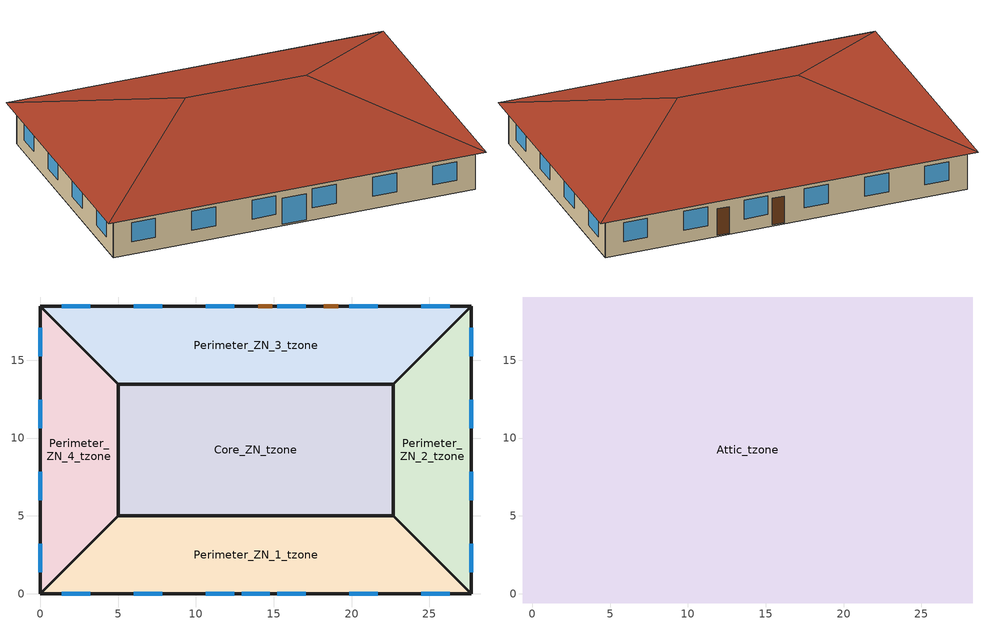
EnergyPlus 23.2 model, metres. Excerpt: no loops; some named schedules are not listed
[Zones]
Core_ZN_tzone
 floor ground (res_ext_wall_grd): 5,5 5,13.46 22.69,13.46 22.69,5 z-0.1
 wall outside (int_wall): 5,13.46 5,5 22.69,5 22.69,13.46 5,13.46 z-0.1:3.06
 roof outside (Radiant Exterior Ceiling Slab Construction): 22.69,13.46 5,13.46 5,5 22.69,5 z3.06
Perimeter_ZN_1_tzone
 floor ground (res_ext_wall_grd): 5,5 22.69,5 27.69,0 0,0 z-0.1
 wall outside (int_wall): 27.69,0 22.69,5 5,5 0,0 z-0.1:3.06
 wall outside (res_ext_wall_grd): 0,0 27.69,0 z-0.1:3.06
 window (Window_U_0.504_SHGC_North_0.229): 12.93,0 14.76,0 z0:2.13; 1.39,0 3.22,0 / 6.01,0 7.84,0 / 10.62,0 12.45,0 / 15.24,0 17.07,0 / 19.85,0 21.68,0 / 24.47,0 26.3,0 z0.9:2.42
 roof outside (Radiant Exterior Ceiling Slab Construction): 22.69,5 5,5 0,0 27.69,0 z3.06
Perimeter_ZN_2_tzone
 floor ground (res_ext_wall_grd): 27.69,18.46 27.69,0 22.69,5 22.69,13.46 z-0.1
 wall outside (int_wall): 27.69,18.46 22.69,13.46 22.69,5 27.69,0 z-0.1:3.06
 wall outside (res_ext_wall_grd): 27.69,0 27.69,18.46 z-0.1:3.06
 window (Window_U_0.504_SHGC_North_0.229): 27.69,1.39 27.69,3.22 / 27.69,6.01 27.69,7.84 / 27.69,10.62 27.69,12.45 / 27.69,15.24 27.69,17.07 z0.9:2.42
 roof outside (Radiant Exterior Ceiling Slab Construction): 22.69,13.46 22.69,5 27.69,0 27.69,18.46 z3.06
Perimeter_ZN_3_tzone
 floor ground (res_ext_wall_grd): 22.69,13.46 5,13.46 0,18.46 27.69,18.46 z-0.1
 wall outside (int_wall): 0,18.46 5,13.46 22.69,13.46 27.69,18.46 z-0.1:3.06
 wall outside (res_ext_wall_grd): 27.69,18.46 0,18.46 z-0.1:3.06
 window (Window_U_0.504_SHGC_North_0.229): 26.3,18.46 24.47,18.46 / 21.68,18.46 19.85,18.46 / 17.07,18.46 15.24,18.46 / 12.45,18.46 10.62,18.46 / 7.84,18.46 6.01,18.46 / 3.22,18.46 1.39,18.46 z0.9:2.42
 door (Swinging Door_con): 14.91,18.46 14,18.46 / 19.13,18.46 18.22,18.46 z0:2.13
 roof outside (Radiant Exterior Ceiling Slab Construction): 5,13.46 22.69,13.46 27.69,18.46 0,18.46 z3.06
Perimeter_ZN_4_tzone
 floor ground (res_ext_wall_grd): 0,18.46 5,13.46 5,5 0,0 z-0.1
 wall outside (res_ext_wall_grd): 0,18.46 0,0 z-0.1:3.06
 wall outside (int_wall): 0,0 5,5 5,13.46 0,18.46 z-0.1:3.06
 window (Window_U_0.504_SHGC_North_0.229): 0,17.07 0,15.24 / 0,12.45 0,10.62 / 0,7.84 0,6.01 / 0,3.22 0,1.39 z0.9:2.42
 roof outside (Radiant Exterior Ceiling Slab Construction): 5,13.46 0,18.46 0,0 5,5 z3.06
Attic_tzone
 floor ground (res_roof_floor): 28.29,-0.6 -0.6,-0.6 -0.6,19.06 28.29,19.06 z3.06
 roof outside (res_roof_floor): 9.23,9.23,6.36 -0.6,19.06,3.06 -0.6,-0.6,3.06; 28.29,19.06,3.06 18.46,9.23,6.36 28.29,-0.6,3.06; 9.23,9.23,6.36 -0.6,-0.6,3.06 28.29,-0.6,3.06 18.46,9.23,6.36; -0.6,19.06,3.06 9.23,9.23,6.36 18.46,9.23,6.36 28.29,19.06,3.06
[Building]
Building 1
[Site:Location]
SINGAPORE_-_SGP: Latitude {deg}=1.37; Longitude {deg}=103.98; Time Zone {hr}=8; Elevation {m}=16
[Site:GroundTemperature:BuildingSurface]
27.55, 28.03, 28.32, 28.42, 28.26, 27.88, 27.4, 26.92, 26.59, 26.51, 26.68, 27.05
[Site:WaterMainsTemperature]
Calculation Method=Correlation; Annual Average Outdoor Air Temperature {C}=27.4639; Maximum Difference In Monthly Average Outdoor Air Temperatures {deltaC}=2.12051
[SizingPeriod:DesignDay] Day of Month=21; Dry-Bulb Temperature Range Modifier Type=DefaultMultipliers; Humidity Condition Type=Wetbulb; Barometric Pressure {Pa}=101133; Rain Indicator=No; Snow Indicator=No; Daylight Saving Time Indicator=No; Begin Environment Reset Mode=FullResetAtBeginEnvironment
Name | Month | Day Type | Maximum Dry-Bulb Temperature {C} | Daily Dry-Bulb Temperature Range {deltaC} | Wetbulb or DewPoint at Maximum Dry-Bulb {C} | Wind Speed {m/s} | Wind Direction {deg} | Solar Model Indicator | ASHRAE Clear Sky Optical Depth for Beam Irradiance (taub) | ASHRAE Clear Sky Optical Depth for Diffuse Irradiance (taud) | Sky Clearness
SINGAPORE Ann Clg .4% Condns DB=>MWB | 6 | SummerDesignDay | 33.2 | 5.5 | 26.4 | 4.1 | 30 | ASHRAETau | 0.494 | 2.03
SINGAPORE Ann Htg 99.6% Condns DB | 12 | WinterDesignDay | 23 | 0 | 23 | 2 | 320 | ASHRAEClearSky |  |  | 0
[Material] Visible Absorptance=0.7
Name | Roughness | Thickness {m} | Conductivity {W/m-K} | Density {kg/m3} | Specific Heat {J/kg-K} | Thermal Absorptance | Solar Absorptance
Material 1 | Smooth | 0.0254 | 0.72 | 1856 | 840 | 0.9 | 0.7
Material 2; Material 3; Material 4 | MediumSmooth | 0.0159 | 0.16 | 800 | 1090 | 0.9 | 0.7
Material 5; Material 6 | Smooth | 0.0127 | 0.16 | 800 | 1090 | 0.9 | 0.7
Radiant Exterior Ceiling Insulation - 10 in. | Rough | 0.254 | 0.02 | 56.06 | 1210 | 0.9 | 0.7
Radiant Slab Concrete - 1.5 in | MediumRough | 0.0381 | 2.31 | 2322 | 832 | 0.9 | 0.7
Radiant Slab Concrete - 3.5 in. | MediumRough | 0.0889 | 2.31 | 2322 | 832 | 0.9 | 0.7
Roof Membrane - Highly Reflective | VeryRough | 0.0095 | 0.16 | 1121.29 | 1460 | 0.75 | 0.45
[Material:NoMass] Thermal Absorptance=0.9; Solar Absorptance=0.7; Visible Absorptance=0.7
Name | Roughness | Thermal Resistance {m2-K/W}
Material No Mass 1 | MediumSmooth | 1.06783
Material No Mass 2 | MediumSmooth | 6.23479
Material No Mass 3 | MediumRough | 0.475973
[WindowMaterial:SimpleGlazingSystem]
Window Material Simple Glazing System 1: U-Factor {W/m2-K}=2.86184; Solar Heat Gain Coefficient=0.229; Visible Transmittance=0.2519
[Construction]
int_wall: Material 5, Material 6
res_ext_wall_grd: Material 1, Material 2, Material No Mass 1, Material 3
res_roof_floor: Material 4, Material No Mass 2
Swinging Door_con: Material No Mass 3
Window_U_0.504_SHGC_North_0.229: Window Material Simple Glazing System 1
Radiant Exterior Ceiling Slab Construction: Roof Membrane - Highly Reflective, Radiant Exterior Ceiling Insulation - 10 in., Radiant Slab Concrete - 3.5 in., Radiant Slab Concrete - 1.5 in
[Zone] Multiplier=1
Name | Part of Total Floor Area
Attic_tzone | No
Core_ZN_tzone; Perimeter_ZN_1_tzone; Perimeter_ZN_2_tzone; Perimeter_ZN_3_tzone; Perimeter_ZN_4_tzone | Yes
[Space]
Name | Zone | Floor Area {m2}
Attic | Attic_tzone | 567.9774
Core_ZN | Core_ZN_tzone | 149.6574
Perimeter_ZN_1 | Perimeter_ZN_1_tzone | 113.45
Perimeter_ZN_2 | Perimeter_ZN_2_tzone | 67.3
Perimeter_ZN_3 | Perimeter_ZN_3_tzone | 113.45
Perimeter_ZN_4 | Perimeter_ZN_4_tzone | 67.3
[ZoneInfiltration:DesignFlowRate]
Space Infiltration Design Flow Rate 1: Zone or ZoneList or Space or SpaceList=Attic; Schedule=ruleset_on; Design Flow Rate Calculation Method=Flow/Zone; Design Flow Rate {m3/s}=0.2
[Lights] Schedule=occupancy schedule; Design Level Calculation Method=Watts/Area; Watts per Zone Floor Area {W/m2}=6.18125; Fraction Replaceable=1
Name | Zone or ZoneList or Space or SpaceList
Core_ZN_lights_1 | Core_ZN
Perimeter_ZN_1_lights_2 | Perimeter_ZN_1
Perimeter_ZN_2_lights_4 | Perimeter_ZN_2
Perimeter_ZN_3_lights_0 | Perimeter_ZN_3
Perimeter_ZN_4_lights_5 | Perimeter_ZN_4
[People] Number of People Schedule=occupancy schedule; Number of People Calculation Method=Area/Person; Floor Area per Person {m2/person}=18.58063; Fraction Radiant=0.3; Activity Level Schedule=activity schedule
Name | Zone or ZoneList or Space or SpaceList
Core_ZN_ppl_1 | Core_ZN
Perimeter_ZN_1_ppl_2 | Perimeter_ZN_1
Perimeter_ZN_2_ppl_4 | Perimeter_ZN_2
Perimeter_ZN_3_ppl_0 | Perimeter_ZN_3
Perimeter_ZN_4_ppl_5 | Perimeter_ZN_4
[ElectricEquipment] Schedule=occupancy schedule; Design Level Calculation Method=Watts/Area; Watts per Zone Floor Area {W/m2}=6.78
Name | Zone or ZoneList or Space or SpaceList
Core_ZN_elec_equip_1 | Core_ZN
Perimeter_ZN_1_elec_equip_2 | Perimeter_ZN_1
Perimeter_ZN_2_elec_equip_4 | Perimeter_ZN_2
Perimeter_ZN_3_elec_equip_0 | Perimeter_ZN_3
Perimeter_ZN_4_elec_equip_5 | Perimeter_ZN_4
[AvailabilityManager:NightCycle]
Availability Manager Night Cycle 1: Applicability Schedule=Always On Discrete; Fan Schedule=5 Zone DOAS Occ Sch; Control Type=CycleOnAny; Thermostat Tolerance {deltaC}=1; Cycling Run Time Control Type=FixedRunTime; Cycling Run Time {s}=3600
[SetpointManager:MixedAir]
5 Zone DOAS Backup Htg Coil Outlet Air Node OS Default SPM: Control Variable=Temperature; Setpoint Node or NodeList=5 Zone DOAS Backup Htg Coil Outlet Air Node
[AvailabilityManager:Scheduled]
5 Zone DOAS OA System Availability Manager: Schedule=Always On Discrete
[SetpointManager:OutdoorAirReset]
5 Zone DOAS SAT Reset: Control Variable=Temperature; Setpoint at Outdoor Low Temperature {C}=21.1111; Outdoor Low Temperature {C}=12.7778; Setpoint at Outdoor High Temperature {C}=15.5556; Outdoor High Temperature {C}=21.1111; Setpoint Node or NodeList=5 Zone DOAS Supply Outlet Node
[EnergyManagementSystem:Actuator] Actuated Component Type=Schedule:Year; Actuated Component Control Type=Schedule Value
Name | Actuated Component Unique
ems_Core_ZN_tzone_cmd_cold_water_ctrl | ems_Core_ZN_tzone_Sch_Radiant_ClgSetP
ems_Core_ZN_tzone_cmd_csp_error | ems_Core_ZN_tzone_Sch_CSP_Error
ems_Core_ZN_tzone_cmd_hot_water_ctrl | ems_Core_ZN_tzone_Sch_Radiant_HtgSetP
ems_Core_ZN_tzone_cmd_hsp_error | ems_Core_ZN_tzone_Sch_HSP_Error
ems_Perimeter_ZN_1_tzone_cmd_cold_water_ctrl | ems_Perimeter_ZN_1_tzone_Sch_Radiant_ClgSetP
ems_Perimeter_ZN_1_tzone_cmd_csp_error | ems_Perimeter_ZN_1_tzone_Sch_CSP_Error
ems_Perimeter_ZN_1_tzone_cmd_hot_water_ctrl | ems_Perimeter_ZN_1_tzone_Sch_Radiant_HtgSetP
ems_Perimeter_ZN_1_tzone_cmd_hsp_error | ems_Perimeter_ZN_1_tzone_Sch_HSP_Error
ems_Perimeter_ZN_2_tzone_cmd_cold_water_ctrl | ems_Perimeter_ZN_2_tzone_Sch_Radiant_ClgSetP
ems_Perimeter_ZN_2_tzone_cmd_csp_error | ems_Perimeter_ZN_2_tzone_Sch_CSP_Error
ems_Perimeter_ZN_2_tzone_cmd_hot_water_ctrl | ems_Perimeter_ZN_2_tzone_Sch_Radiant_HtgSetP
ems_Perimeter_ZN_2_tzone_cmd_hsp_error | ems_Perimeter_ZN_2_tzone_Sch_HSP_Error
ems_Perimeter_ZN_3_tzone_cmd_cold_water_ctrl | ems_Perimeter_ZN_3_tzone_Sch_Radiant_ClgSetP
ems_Perimeter_ZN_3_tzone_cmd_csp_error | ems_Perimeter_ZN_3_tzone_Sch_CSP_Error
ems_Perimeter_ZN_3_tzone_cmd_hot_water_ctrl | ems_Perimeter_ZN_3_tzone_Sch_Radiant_HtgSetP
ems_Perimeter_ZN_3_tzone_cmd_hsp_error | ems_Perimeter_ZN_3_tzone_Sch_HSP_Error
ems_Perimeter_ZN_4_tzone_cmd_cold_water_ctrl | ems_Perimeter_ZN_4_tzone_Sch_Radiant_ClgSetP
ems_Perimeter_ZN_4_tzone_cmd_csp_error | ems_Perimeter_ZN_4_tzone_Sch_CSP_Error
ems_Perimeter_ZN_4_tzone_cmd_hot_water_ctrl | ems_Perimeter_ZN_4_tzone_Sch_Radiant_HtgSetP
ems_Perimeter_ZN_4_tzone_cmd_hsp_error | ems_Perimeter_ZN_4_tzone_Sch_HSP_Error
[EnergyManagementSystem:Program]
ems_Core_ZN_tzone_Calculate_Errors_From_Comfort: IF (CurrentTime == (hour_of_slab_sp_change - ZoneTimeStep)); SET ems_Core_ZN_tzone_cmd_csp_error = (ems_Core_ZN_tzone_upper_comfort_limit - ctrl_temp_offset) - ems_Core_ZN_tzone_max_ctrl_temp; SET ems_Core_ZN_tzone_cmd_hsp_error = (ems_Core_ZN_tzone_lower_comfort_limit + ctrl_temp_offset) - ems_Core_ZN_tzone_min_ctrl_temp; ENDIF
ems_Core_ZN_tzone_Calculate_Extremes_In_Zone: IF (ems_Core_ZN_tzone_occupied_status == 1); IF ems_Core_ZN_tzone_ctrl_temperature > ems_Core_ZN_tzone_max_ctrl_temp; SET ems_Core_ZN_tzone_max_ctrl_temp = ems_Core_ZN_tzone_ctrl_temperature; ENDIF; IF ems_Core_ZN_tzone_ctrl_temperature < ems_Core_ZN_tzone_min_ctrl_temp; SET ems_Core_ZN_tzone_min_ctrl_temp = ems_Core_ZN_tzone_ctrl_temperature; ENDIF; ELSE; SET ems_Core_ZN_tzone_max_ctrl_temp = ems_Core_ZN_tzone_lower_comfort_limit; SET ems_Core_ZN_tzone_min_ctrl_temp = ems_Core_ZN_tzone_upper_comfort_limit; ENDIF
ems_Core_ZN_tzone_Calculate_Slab_Ctrl_Setpoint: SET ems_Core_ZN_tzone_cont_cool_oper = @TrendSum ems_Core_ZN_tzone_rad_cool_operation_trend radiant_switch_over_time/ZoneTimeStep; SET ems_Core_ZN_tzone_cont_heat_oper = @TrendSum ems_Core_ZN_tzone_rad_heat_operation_trend radiant_switch_over_time/ZoneTimeStep; SET ems_Core_ZN_tzone_occupied_hours = @TrendSum ems_Core_ZN_tzone_occupied_status_trend 24/ZoneTimeStep; IF (ems_Core_ZN_tzone_cont_cool_oper > 0) && (ems_Core_ZN_tzone_occupied_hours > 0) && (CurrentTime == hour_of_slab_sp_change); SET ems_Core_ZN_tzone_cmd_hot_water_ctrl = ems_Core_ZN_tzone_cmd_hot_water_ctrl + (ems_Core_ZN_tzone_cmd_csp_error*prp_k); ELSEIF (ems_Core_ZN_tzone_cont_heat_oper > 0) && (ems_Core_ZN_tzone_occupied_hours > 0) && (CurrentTime == hour_of_slab_sp_change); SET ems_Core_ZN_tzone_cmd_hot_water_ctrl = ems_Core_ZN_tzone_cmd_hot_water_ctrl + (ems_Core_ZN_tzone_cmd_hsp_error*prp_k); ELSE; SET ems_Core_ZN_tzone_cmd_hot_water_ctrl = ems_Core_ZN_tzone_cmd_hot_water_ctrl; ENDIF; IF (ems_Core_ZN_tzone_cmd_hot_water_ctrl < lower_slab_sp_lim); SET ems_Core_ZN_tzone_cmd_hot_water_ctrl = lower_slab_sp_lim; ELSEIF (ems_Core_ZN_tzone_cmd_hot_water_ctrl > upper_slab_sp_lim); SET ems_Core_ZN_tzone_cmd_hot_water_ctrl = upper_slab_sp_lim; ENDIF; SET ems_Core_ZN_tzone_cmd_cold_water_ctrl = ems_Core_ZN_tzone_cmd_hot_water_ctrl + 0.01
ems_Core_ZN_tzone_Set_Constant_Values: SET ems_Core_ZN_tzone_max_ctrl_temp      = ems_Core_ZN_tzone_lower_comfort_limit; SET ems_Core_ZN_tzone_min_ctrl_temp      = ems_Core_ZN_tzone_upper_comfort_limit; SET ems_Core_ZN_tzone_cmd_csp_error      = 0; SET ems_Core_ZN_tzone_cmd_hsp_error      = 0; SET ems_Core_ZN_tzone_cmd_cold_water_ctrl = ems_Core_ZN_tzone_upper_comfort_limit; SET ems_Core_ZN_tzone_cmd_hot_water_ctrl  = ems_Core_ZN_tzone_lower_comfort_limit
ems_Perimeter_ZN_1_tzone_Calculate_Errors_From_Comfort: IF (CurrentTime == (hour_of_slab_sp_change - ZoneTimeStep)); SET ems_Perimeter_ZN_1_tzone_cmd_csp_error = (ems_Perimeter_ZN_1_tzone_upper_comfort_limit - ctrl_temp_offset) - ems_Perimeter_ZN_1_tzone_max_ctrl_temp; SET ems_Perimeter_ZN_1_tzone_cmd_hsp_error = (ems_Perimeter_ZN_1_tzone_lower_comfort_limit + ctrl_temp_offset) - ems_Perimeter_ZN_1_tzone_min_ctrl_temp; ENDIF
ems_Perimeter_ZN_1_tzone_Calculate_Extremes_In_Zone: IF (ems_Perimeter_ZN_1_tzone_occupied_status == 1); IF ems_Perimeter_ZN_1_tzone_ctrl_temperature > ems_Perimeter_ZN_1_tzone_max_ctrl_temp; SET ems_Perimeter_ZN_1_tzone_max_ctrl_temp = ems_Perimeter_ZN_1_tzone_ctrl_temperature; ENDIF; IF ems_Perimeter_ZN_1_tzone_ctrl_temperature < ems_Perimeter_ZN_1_tzone_min_ctrl_temp; SET ems_Perimeter_ZN_1_tzone_min_ctrl_temp = ems_Perimeter_ZN_1_tzone_ctrl_temperature; ENDIF; ELSE; SET ems_Perimeter_ZN_1_tzone_max_ctrl_temp = ems_Perimeter_ZN_1_tzone_lower_comfort_limit; SET ems_Perimeter_ZN_1_tzone_min_ctrl_temp = ems_Perimeter_ZN_1_tzone_upper_comfort_limit; ENDIF
ems_Perimeter_ZN_1_tzone_Calculate_Slab_Ctrl_Setpoint: SET ems_Perimeter_ZN_1_tzone_cont_cool_oper = @TrendSum ems_Perimeter_ZN_1_tzone_rad_cool_operation_trend radiant_switch_over_time/ZoneTimeStep; SET ems_Perimeter_ZN_1_tzone_cont_heat_oper = @TrendSum ems_Perimeter_ZN_1_tzone_rad_heat_operation_trend radiant_switch_over_time/ZoneTimeStep; SET ems_Perimeter_ZN_1_tzone_occupied_hours = @TrendSum ems_Perimeter_ZN_1_tzone_occupied_status_trend 24/ZoneTimeStep; IF (ems_Perimeter_ZN_1_tzone_cont_cool_oper > 0) && (ems_Perimeter_ZN_1_tzone_occupied_hours > 0) && (CurrentTime == hour_of_slab_sp_change); SET ems_Perimeter_ZN_1_tzone_cmd_hot_water_ctrl = ems_Perimeter_ZN_1_tzone_cmd_hot_water_ctrl + (ems_Perimeter_ZN_1_tzone_cmd_csp_error*prp_k); ELSEIF (ems_Perimeter_ZN_1_tzone_cont_heat_oper > 0) && (ems_Perimeter_ZN_1_tzone_occupied_hours > 0) && (CurrentTime == hour_of_slab_sp_change); SET ems_Perimeter_ZN_1_tzone_cmd_hot_water_ctrl = ems_Perimeter_ZN_1_tzone_cmd_hot_water_ctrl + (ems_Perimeter_ZN_1_tzone_cmd_hsp_error*prp_k); ELSE; SET ems_Perimeter_ZN_1_tzone_cmd_hot_water_ctrl = ems_Perimeter_ZN_1_tzone_cmd_hot_water_ctrl; ENDIF; IF (ems_Perimeter_ZN_1_tzone_cmd_hot_water_ctrl < lower_slab_sp_lim); SET ems_Perimeter_ZN_1_tzone_cmd_hot_water_ctrl = lower_slab_sp_lim; ELSEIF (ems_Perimeter_ZN_1_tzone_cmd_hot_water_ctrl > upper_slab_sp_lim); SET ems_Perimeter_ZN_1_tzone_cmd_hot_water_ctrl = upper_slab_sp_lim; ENDIF; SET ems_Perimeter_ZN_1_tzone_cmd_cold_water_ctrl = ems_Perimeter_ZN_1_tzone_cmd_hot_water_ctrl + 0.01
ems_Perimeter_ZN_1_tzone_Set_Constant_Values: SET ems_Perimeter_ZN_1_tzone_max_ctrl_temp      = ems_Perimeter_ZN_1_tzone_lower_comfort_limit; SET ems_Perimeter_ZN_1_tzone_min_ctrl_temp      = ems_Perimeter_ZN_1_tzone_upper_comfort_limit; SET ems_Perimeter_ZN_1_tzone_cmd_csp_error      = 0; SET ems_Perimeter_ZN_1_tzone_cmd_hsp_error      = 0; SET ems_Perimeter_ZN_1_tzone_cmd_cold_water_ctrl = ems_Perimeter_ZN_1_tzone_upper_comfort_limit; SET ems_Perimeter_ZN_1_tzone_cmd_hot_water_ctrl  = ems_Perimeter_ZN_1_tzone_lower_comfort_limit
ems_Perimeter_ZN_2_tzone_Calculate_Errors_From_Comfort: IF (CurrentTime == (hour_of_slab_sp_change - ZoneTimeStep)); SET ems_Perimeter_ZN_2_tzone_cmd_csp_error = (ems_Perimeter_ZN_2_tzone_upper_comfort_limit - ctrl_temp_offset) - ems_Perimeter_ZN_2_tzone_max_ctrl_temp; SET ems_Perimeter_ZN_2_tzone_cmd_hsp_error = (ems_Perimeter_ZN_2_tzone_lower_comfort_limit + ctrl_temp_offset) - ems_Perimeter_ZN_2_tzone_min_ctrl_temp; ENDIF
ems_Perimeter_ZN_2_tzone_Calculate_Extremes_In_Zone: IF (ems_Perimeter_ZN_2_tzone_occupied_status == 1); IF ems_Perimeter_ZN_2_tzone_ctrl_temperature > ems_Perimeter_ZN_2_tzone_max_ctrl_temp; SET ems_Perimeter_ZN_2_tzone_max_ctrl_temp = ems_Perimeter_ZN_2_tzone_ctrl_temperature; ENDIF; IF ems_Perimeter_ZN_2_tzone_ctrl_temperature < ems_Perimeter_ZN_2_tzone_min_ctrl_temp; SET ems_Perimeter_ZN_2_tzone_min_ctrl_temp = ems_Perimeter_ZN_2_tzone_ctrl_temperature; ENDIF; ELSE; SET ems_Perimeter_ZN_2_tzone_max_ctrl_temp = ems_Perimeter_ZN_2_tzone_lower_comfort_limit; SET ems_Perimeter_ZN_2_tzone_min_ctrl_temp = ems_Perimeter_ZN_2_tzone_upper_comfort_limit; ENDIF
ems_Perimeter_ZN_2_tzone_Calculate_Slab_Ctrl_Setpoint: SET ems_Perimeter_ZN_2_tzone_cont_cool_oper = @TrendSum ems_Perimeter_ZN_2_tzone_rad_cool_operation_trend radiant_switch_over_time/ZoneTimeStep; SET ems_Perimeter_ZN_2_tzone_cont_heat_oper = @TrendSum ems_Perimeter_ZN_2_tzone_rad_heat_operation_trend radiant_switch_over_time/ZoneTimeStep; SET ems_Perimeter_ZN_2_tzone_occupied_hours = @TrendSum ems_Perimeter_ZN_2_tzone_occupied_status_trend 24/ZoneTimeStep; IF (ems_Perimeter_ZN_2_tzone_cont_cool_oper > 0) && (ems_Perimeter_ZN_2_tzone_occupied_hours > 0) && (CurrentTime == hour_of_slab_sp_change); SET ems_Perimeter_ZN_2_tzone_cmd_hot_water_ctrl = ems_Perimeter_ZN_2_tzone_cmd_hot_water_ctrl + (ems_Perimeter_ZN_2_tzone_cmd_csp_error*prp_k); ELSEIF (ems_Perimeter_ZN_2_tzone_cont_heat_oper > 0) && (ems_Perimeter_ZN_2_tzone_occupied_hours > 0) && (CurrentTime == hour_of_slab_sp_change); SET ems_Perimeter_ZN_2_tzone_cmd_hot_water_ctrl = ems_Perimeter_ZN_2_tzone_cmd_hot_water_ctrl + (ems_Perimeter_ZN_2_tzone_cmd_hsp_error*prp_k); ELSE; SET ems_Perimeter_ZN_2_tzone_cmd_hot_water_ctrl = ems_Perimeter_ZN_2_tzone_cmd_hot_water_ctrl; ENDIF; IF (ems_Perimeter_ZN_2_tzone_cmd_hot_water_ctrl < lower_slab_sp_lim); SET ems_Perimeter_ZN_2_tzone_cmd_hot_water_ctrl = lower_slab_sp_lim; ELSEIF (ems_Perimeter_ZN_2_tzone_cmd_hot_water_ctrl > upper_slab_sp_lim); SET ems_Perimeter_ZN_2_tzone_cmd_hot_water_ctrl = upper_slab_sp_lim; ENDIF; SET ems_Perimeter_ZN_2_tzone_cmd_cold_water_ctrl = ems_Perimeter_ZN_2_tzone_cmd_hot_water_ctrl + 0.01
ems_Perimeter_ZN_2_tzone_Set_Constant_Values: SET ems_Perimeter_ZN_2_tzone_max_ctrl_temp      = ems_Perimeter_ZN_2_tzone_lower_comfort_limit; SET ems_Perimeter_ZN_2_tzone_min_ctrl_temp      = ems_Perimeter_ZN_2_tzone_upper_comfort_limit; SET ems_Perimeter_ZN_2_tzone_cmd_csp_error      = 0; SET ems_Perimeter_ZN_2_tzone_cmd_hsp_error      = 0; SET ems_Perimeter_ZN_2_tzone_cmd_cold_water_ctrl = ems_Perimeter_ZN_2_tzone_upper_comfort_limit; SET ems_Perimeter_ZN_2_tzone_cmd_hot_water_ctrl  = ems_Perimeter_ZN_2_tzone_lower_comfort_limit
ems_Perimeter_ZN_3_tzone_Calculate_Errors_From_Comfort: IF (CurrentTime == (hour_of_slab_sp_change - ZoneTimeStep)); SET ems_Perimeter_ZN_3_tzone_cmd_csp_error = (ems_Perimeter_ZN_3_tzone_upper_comfort_limit - ctrl_temp_offset) - ems_Perimeter_ZN_3_tzone_max_ctrl_temp; SET ems_Perimeter_ZN_3_tzone_cmd_hsp_error = (ems_Perimeter_ZN_3_tzone_lower_comfort_limit + ctrl_temp_offset) - ems_Perimeter_ZN_3_tzone_min_ctrl_temp; ENDIF
ems_Perimeter_ZN_3_tzone_Calculate_Extremes_In_Zone: IF (ems_Perimeter_ZN_3_tzone_occupied_status == 1); IF ems_Perimeter_ZN_3_tzone_ctrl_temperature > ems_Perimeter_ZN_3_tzone_max_ctrl_temp; SET ems_Perimeter_ZN_3_tzone_max_ctrl_temp = ems_Perimeter_ZN_3_tzone_ctrl_temperature; ENDIF; IF ems_Perimeter_ZN_3_tzone_ctrl_temperature < ems_Perimeter_ZN_3_tzone_min_ctrl_temp; SET ems_Perimeter_ZN_3_tzone_min_ctrl_temp = ems_Perimeter_ZN_3_tzone_ctrl_temperature; ENDIF; ELSE; SET ems_Perimeter_ZN_3_tzone_max_ctrl_temp = ems_Perimeter_ZN_3_tzone_lower_comfort_limit; SET ems_Perimeter_ZN_3_tzone_min_ctrl_temp = ems_Perimeter_ZN_3_tzone_upper_comfort_limit; ENDIF
ems_Perimeter_ZN_3_tzone_Calculate_Slab_Ctrl_Setpoint: SET ems_Perimeter_ZN_3_tzone_cont_cool_oper = @TrendSum ems_Perimeter_ZN_3_tzone_rad_cool_operation_trend radiant_switch_over_time/ZoneTimeStep; SET ems_Perimeter_ZN_3_tzone_cont_heat_oper = @TrendSum ems_Perimeter_ZN_3_tzone_rad_heat_operation_trend radiant_switch_over_time/ZoneTimeStep; SET ems_Perimeter_ZN_3_tzone_occupied_hours = @TrendSum ems_Perimeter_ZN_3_tzone_occupied_status_trend 24/ZoneTimeStep; IF (ems_Perimeter_ZN_3_tzone_cont_cool_oper > 0) && (ems_Perimeter_ZN_3_tzone_occupied_hours > 0) && (CurrentTime == hour_of_slab_sp_change); SET ems_Perimeter_ZN_3_tzone_cmd_hot_water_ctrl = ems_Perimeter_ZN_3_tzone_cmd_hot_water_ctrl + (ems_Perimeter_ZN_3_tzone_cmd_csp_error*prp_k); ELSEIF (ems_Perimeter_ZN_3_tzone_cont_heat_oper > 0) && (ems_Perimeter_ZN_3_tzone_occupied_hours > 0) && (CurrentTime == hour_of_slab_sp_change); SET ems_Perimeter_ZN_3_tzone_cmd_hot_water_ctrl = ems_Perimeter_ZN_3_tzone_cmd_hot_water_ctrl + (ems_Perimeter_ZN_3_tzone_cmd_hsp_error*prp_k); ELSE; SET ems_Perimeter_ZN_3_tzone_cmd_hot_water_ctrl = ems_Perimeter_ZN_3_tzone_cmd_hot_water_ctrl; ENDIF; IF (ems_Perimeter_ZN_3_tzone_cmd_hot_water_ctrl < lower_slab_sp_lim); SET ems_Perimeter_ZN_3_tzone_cmd_hot_water_ctrl = lower_slab_sp_lim; ELSEIF (ems_Perimeter_ZN_3_tzone_cmd_hot_water_ctrl > upper_slab_sp_lim); SET ems_Perimeter_ZN_3_tzone_cmd_hot_water_ctrl = upper_slab_sp_lim; ENDIF; SET ems_Perimeter_ZN_3_tzone_cmd_cold_water_ctrl = ems_Perimeter_ZN_3_tzone_cmd_hot_water_ctrl + 0.01
ems_Perimeter_ZN_3_tzone_Set_Constant_Values: SET ems_Perimeter_ZN_3_tzone_max_ctrl_temp      = ems_Perimeter_ZN_3_tzone_lower_comfort_limit; SET ems_Perimeter_ZN_3_tzone_min_ctrl_temp      = ems_Perimeter_ZN_3_tzone_upper_comfort_limit; SET ems_Perimeter_ZN_3_tzone_cmd_csp_error      = 0; SET ems_Perimeter_ZN_3_tzone_cmd_hsp_error      = 0; SET ems_Perimeter_ZN_3_tzone_cmd_cold_water_ctrl = ems_Perimeter_ZN_3_tzone_upper_comfort_limit; SET ems_Perimeter_ZN_3_tzone_cmd_hot_water_ctrl  = ems_Perimeter_ZN_3_tzone_lower_comfort_limit
ems_Perimeter_ZN_4_tzone_Calculate_Errors_From_Comfort: IF (CurrentTime == (hour_of_slab_sp_change - ZoneTimeStep)); SET ems_Perimeter_ZN_4_tzone_cmd_csp_error = (ems_Perimeter_ZN_4_tzone_upper_comfort_limit - ctrl_temp_offset) - ems_Perimeter_ZN_4_tzone_max_ctrl_temp; SET ems_Perimeter_ZN_4_tzone_cmd_hsp_error = (ems_Perimeter_ZN_4_tzone_lower_comfort_limit + ctrl_temp_offset) - ems_Perimeter_ZN_4_tzone_min_ctrl_temp; ENDIF
ems_Perimeter_ZN_4_tzone_Calculate_Extremes_In_Zone: IF (ems_Perimeter_ZN_4_tzone_occupied_status == 1); IF ems_Perimeter_ZN_4_tzone_ctrl_temperature > ems_Perimeter_ZN_4_tzone_max_ctrl_temp; SET ems_Perimeter_ZN_4_tzone_max_ctrl_temp = ems_Perimeter_ZN_4_tzone_ctrl_temperature; ENDIF; IF ems_Perimeter_ZN_4_tzone_ctrl_temperature < ems_Perimeter_ZN_4_tzone_min_ctrl_temp; SET ems_Perimeter_ZN_4_tzone_min_ctrl_temp = ems_Perimeter_ZN_4_tzone_ctrl_temperature; ENDIF; ELSE; SET ems_Perimeter_ZN_4_tzone_max_ctrl_temp = ems_Perimeter_ZN_4_tzone_lower_comfort_limit; SET ems_Perimeter_ZN_4_tzone_min_ctrl_temp = ems_Perimeter_ZN_4_tzone_upper_comfort_limit; ENDIF
ems_Perimeter_ZN_4_tzone_Calculate_Slab_Ctrl_Setpoint: SET ems_Perimeter_ZN_4_tzone_cont_cool_oper = @TrendSum ems_Perimeter_ZN_4_tzone_rad_cool_operation_trend radiant_switch_over_time/ZoneTimeStep; SET ems_Perimeter_ZN_4_tzone_cont_heat_oper = @TrendSum ems_Perimeter_ZN_4_tzone_rad_heat_operation_trend radiant_switch_over_time/ZoneTimeStep; SET ems_Perimeter_ZN_4_tzone_occupied_hours = @TrendSum ems_Perimeter_ZN_4_tzone_occupied_status_trend 24/ZoneTimeStep; IF (ems_Perimeter_ZN_4_tzone_cont_cool_oper > 0) && (ems_Perimeter_ZN_4_tzone_occupied_hours > 0) && (CurrentTime == hour_of_slab_sp_change); SET ems_Perimeter_ZN_4_tzone_cmd_hot_water_ctrl = ems_Perimeter_ZN_4_tzone_cmd_hot_water_ctrl + (ems_Perimeter_ZN_4_tzone_cmd_csp_error*prp_k); ELSEIF (ems_Perimeter_ZN_4_tzone_cont_heat_oper > 0) && (ems_Perimeter_ZN_4_tzone_occupied_hours > 0) && (CurrentTime == hour_of_slab_sp_change); SET ems_Perimeter_ZN_4_tzone_cmd_hot_water_ctrl = ems_Perimeter_ZN_4_tzone_cmd_hot_water_ctrl + (ems_Perimeter_ZN_4_tzone_cmd_hsp_error*prp_k); ELSE; SET ems_Perimeter_ZN_4_tzone_cmd_hot_water_ctrl = ems_Perimeter_ZN_4_tzone_cmd_hot_water_ctrl; ENDIF; IF (ems_Perimeter_ZN_4_tzone_cmd_hot_water_ctrl < lower_slab_sp_lim); SET ems_Perimeter_ZN_4_tzone_cmd_hot_water_ctrl = lower_slab_sp_lim; ELSEIF (ems_Perimeter_ZN_4_tzone_cmd_hot_water_ctrl > upper_slab_sp_lim); SET ems_Perimeter_ZN_4_tzone_cmd_hot_water_ctrl = upper_slab_sp_lim; ENDIF; SET ems_Perimeter_ZN_4_tzone_cmd_cold_water_ctrl = ems_Perimeter_ZN_4_tzone_cmd_hot_water_ctrl + 0.01
ems_Perimeter_ZN_4_tzone_Set_Constant_Values: SET ems_Perimeter_ZN_4_tzone_max_ctrl_temp      = ems_Perimeter_ZN_4_tzone_lower_comfort_limit; SET ems_Perimeter_ZN_4_tzone_min_ctrl_temp      = ems_Perimeter_ZN_4_tzone_upper_comfort_limit; SET ems_Perimeter_ZN_4_tzone_cmd_csp_error      = 0; SET ems_Perimeter_ZN_4_tzone_cmd_hsp_error      = 0; SET ems_Perimeter_ZN_4_tzone_cmd_cold_water_ctrl = ems_Perimeter_ZN_4_tzone_upper_comfort_limit; SET ems_Perimeter_ZN_4_tzone_cmd_hot_water_ctrl  = ems_Perimeter_ZN_4_tzone_lower_comfort_limit
Set_Constant_Values: SET prp_k              = 0.3; SET ctrl_temp_offset   = 0.5; SET upper_slab_sp_lim  = 29; SET lower_slab_sp_lim  = 19; SET hour_of_slab_sp_change = 18
[EnergyManagementSystem:ProgramCallingManager]
ems_Core_ZN_tzone_Average_Building_Temperature: EndOfZoneTimestepAfterZoneReporting; ems_Core_ZN_tzone_Calculate_Extremes_In_Zone; ems_Core_ZN_tzone_Calculate_Errors_From_Comfort
ems_Core_ZN_tzone_Initialize_Constant_Parameters: BeginNewEnvironment; ems_Core_ZN_tzone_Set_Constant_Values
ems_Core_ZN_tzone_Initialize_Constant_Parameters_After_Warmup: AfterNewEnvironmentWarmUpIsComplete; ems_Core_ZN_tzone_Set_Constant_Values
ems_Core_ZN_tzone_Programs_At_Beginning_Of_Timestep: BeginTimestepBeforePredictor; ems_Core_ZN_tzone_Calculate_Slab_Ctrl_Setpoint
ems_Perimeter_ZN_1_tzone_Average_Building_Temperature: EndOfZoneTimestepAfterZoneReporting; ems_Perimeter_ZN_1_tzone_Calculate_Extremes_In_Zone; ems_Perimeter_ZN_1_tzone_Calculate_Errors_From_Comfort
ems_Perimeter_ZN_1_tzone_Initialize_Constant_Parameters: BeginNewEnvironment; ems_Perimeter_ZN_1_tzone_Set_Constant_Values
ems_Perimeter_ZN_1_tzone_Initialize_Constant_Parameters_After_Warmup: AfterNewEnvironmentWarmUpIsComplete; ems_Perimeter_ZN_1_tzone_Set_Constant_Values
ems_Perimeter_ZN_1_tzone_Programs_At_Beginning_Of_Timestep: BeginTimestepBeforePredictor; ems_Perimeter_ZN_1_tzone_Calculate_Slab_Ctrl_Setpoint
ems_Perimeter_ZN_2_tzone_Average_Building_Temperature: EndOfZoneTimestepAfterZoneReporting; ems_Perimeter_ZN_2_tzone_Calculate_Extremes_In_Zone; ems_Perimeter_ZN_2_tzone_Calculate_Errors_From_Comfort
ems_Perimeter_ZN_2_tzone_Initialize_Constant_Parameters: BeginNewEnvironment; ems_Perimeter_ZN_2_tzone_Set_Constant_Values
ems_Perimeter_ZN_2_tzone_Initialize_Constant_Parameters_After_Warmup: AfterNewEnvironmentWarmUpIsComplete; ems_Perimeter_ZN_2_tzone_Set_Constant_Values
ems_Perimeter_ZN_2_tzone_Programs_At_Beginning_Of_Timestep: BeginTimestepBeforePredictor; ems_Perimeter_ZN_2_tzone_Calculate_Slab_Ctrl_Setpoint
ems_Perimeter_ZN_3_tzone_Average_Building_Temperature: EndOfZoneTimestepAfterZoneReporting; ems_Perimeter_ZN_3_tzone_Calculate_Extremes_In_Zone; ems_Perimeter_ZN_3_tzone_Calculate_Errors_From_Comfort
ems_Perimeter_ZN_3_tzone_Initialize_Constant_Parameters: BeginNewEnvironment; ems_Perimeter_ZN_3_tzone_Set_Constant_Values
ems_Perimeter_ZN_3_tzone_Initialize_Constant_Parameters_After_Warmup: AfterNewEnvironmentWarmUpIsComplete; ems_Perimeter_ZN_3_tzone_Set_Constant_Values
ems_Perimeter_ZN_3_tzone_Programs_At_Beginning_Of_Timestep: BeginTimestepBeforePredictor; ems_Perimeter_ZN_3_tzone_Calculate_Slab_Ctrl_Setpoint
ems_Perimeter_ZN_4_tzone_Average_Building_Temperature: EndOfZoneTimestepAfterZoneReporting; ems_Perimeter_ZN_4_tzone_Calculate_Extremes_In_Zone; ems_Perimeter_ZN_4_tzone_Calculate_Errors_From_Comfort
ems_Perimeter_ZN_4_tzone_Initialize_Constant_Parameters: BeginNewEnvironment; ems_Perimeter_ZN_4_tzone_Set_Constant_Values
ems_Perimeter_ZN_4_tzone_Initialize_Constant_Parameters_After_Warmup: AfterNewEnvironmentWarmUpIsComplete; ems_Perimeter_ZN_4_tzone_Set_Constant_Values
ems_Perimeter_ZN_4_tzone_Programs_At_Beginning_Of_Timestep: BeginTimestepBeforePredictor; ems_Perimeter_ZN_4_tzone_Calculate_Slab_Ctrl_Setpoint
Initialize_Constant_Parameters: BeginNewEnvironment; Set_Constant_Values
Initialize_Constant_Parameters_After_Warmup: AfterNewEnvironmentWarmUpIsComplete; Set_Constant_Values
[EnergyManagementSystem:GlobalVariable]
ctrl_temp_offset
ems_Core_ZN_tzone_max_ctrl_temp
ems_Core_ZN_tzone_min_ctrl_temp
ems_Perimeter_ZN_1_tzone_max_ctrl_temp
ems_Perimeter_ZN_1_tzone_min_ctrl_temp
ems_Perimeter_ZN_2_tzone_max_ctrl_temp
ems_Perimeter_ZN_2_tzone_min_ctrl_temp
ems_Perimeter_ZN_3_tzone_max_ctrl_temp
ems_Perimeter_ZN_3_tzone_min_ctrl_temp
ems_Perimeter_ZN_4_tzone_max_ctrl_temp
ems_Perimeter_ZN_4_tzone_min_ctrl_temp
hour_of_slab_sp_change
lower_slab_sp_lim
prp_k
upper_slab_sp_lim
[EnergyManagementSystem:Sensor]
Name | Output:Variable or Output:Meter Index Key | Output:Variable or Output:Meter
ems_Core_ZN_tzone_lower_comfort_limit; ems_Perimeter_ZN_1_tzone_lower_comfort_limit; ems_Perimeter_ZN_2_tzone_lower_comfort_limit; ems_Perimeter_ZN_3_tzone_lower_comfort_limit; ems_Perimeter_ZN_4_tzone_lower_comfort_limit | Radiant System Heating Setpoint | Schedule Value
ems_Core_ZN_tzone_occupied_status | Core_ZN_tzone Radiant System Occupied Schedule | Schedule Value
ems_Core_ZN_tzone_upper_comfort_limit; ems_Perimeter_ZN_1_tzone_upper_comfort_limit; ems_Perimeter_ZN_2_tzone_upper_comfort_limit; ems_Perimeter_ZN_3_tzone_upper_comfort_limit; ems_Perimeter_ZN_4_tzone_upper_comfort_limit | Radiant System Cooling Setpoint | Schedule Value
ems_Perimeter_ZN_1_tzone_occupied_status | Perimeter_ZN_1_tzone Radiant System Occupied Schedule | Schedule Value
ems_Perimeter_ZN_2_tzone_occupied_status | Perimeter_ZN_2_tzone Radiant System Occupied Schedule | Schedule Value
ems_Perimeter_ZN_3_tzone_occupied_status | Perimeter_ZN_3_tzone Radiant System Occupied Schedule | Schedule Value
ems_Perimeter_ZN_4_tzone_occupied_status | Perimeter_ZN_4_tzone Radiant System Occupied Schedule | Schedule Value
Hot_Water_Loop_Central_Air_Source_Heat_Pump_OA_DBT_Sen | Environment | Site Outdoor Air Drybulb Temperature
Hot_Water_Loop_Central_Air_Source_Heat_Pump_Setpt_Mgr_Temp_Sen | Hot Water Loop Temp - 100F | Schedule Value
radiant_switch_over_time | Radiant System Switchover | Schedule Value
[EnergyManagementSystem:CurveOrTableIndexVariable]
Energy_Management_System_Curve_Or_Table_Index_Variable_1: Curve or Table Object=Curve Quadratic 1
[EnergyManagementSystem:OutputVariable] Type of Data in Variable=Averaged; Update Frequency=ZoneTimestep
Name | EMS Variable
ems_Core_ZN_tzone Maximum occupied temperature in zone | ems_Core_ZN_tzone_max_ctrl_temp
ems_Core_ZN_tzone Minimum occupied temperature in zone | ems_Core_ZN_tzone_min_ctrl_temp
ems_Perimeter_ZN_1_tzone Maximum occupied temperature in zone | ems_Perimeter_ZN_1_tzone_max_ctrl_temp
ems_Perimeter_ZN_1_tzone Minimum occupied temperature in zone | ems_Perimeter_ZN_1_tzone_min_ctrl_temp
ems_Perimeter_ZN_2_tzone Maximum occupied temperature in zone | ems_Perimeter_ZN_2_tzone_max_ctrl_temp
ems_Perimeter_ZN_2_tzone Minimum occupied temperature in zone | ems_Perimeter_ZN_2_tzone_min_ctrl_temp
ems_Perimeter_ZN_3_tzone Maximum occupied temperature in zone | ems_Perimeter_ZN_3_tzone_max_ctrl_temp
ems_Perimeter_ZN_3_tzone Minimum occupied temperature in zone | ems_Perimeter_ZN_3_tzone_min_ctrl_temp
ems_Perimeter_ZN_4_tzone Maximum occupied temperature in zone | ems_Perimeter_ZN_4_tzone_max_ctrl_temp
ems_Perimeter_ZN_4_tzone Minimum occupied temperature in zone | ems_Perimeter_ZN_4_tzone_min_ctrl_temp
[EnergyManagementSystem:TrendVariable] Number of Timesteps to be Logged=288
Name | EMS Variable
ems_Core_ZN_tzone_occupied_status_trend | ems_Core_ZN_tzone_occupied_status
ems_Perimeter_ZN_1_tzone_occupied_status_trend | ems_Perimeter_ZN_1_tzone_occupied_status
ems_Perimeter_ZN_2_tzone_occupied_status_trend | ems_Perimeter_ZN_2_tzone_occupied_status
ems_Perimeter_ZN_3_tzone_occupied_status_trend | ems_Perimeter_ZN_3_tzone_occupied_status
ems_Perimeter_ZN_4_tzone_occupied_status_trend | ems_Perimeter_ZN_4_tzone_occupied_status
[Schedule:Day:Interval]
Schedule Day 2: No, 24:00, 0
weekday occupancy 1: No, 09:00, 0, 17:00, 1, 24:00, 0
weekday activity 6; weekday activity 1; weekday activity 2; weekday activity 3; weekday activity 4; weekday activity 5: No, 24:00, 70
day_on 1; day_on 2; day_on 3; day_on 4; day_on 5; day_on 6: No, 24:00, 1
[Schedule:Week:Daily]
occupancy schedule Week Rule - Jan1-Dec31: Schedule Day 2, weekday occupancy 1, weekday occupancy 1, weekday occupancy 1, weekday occupancy 1, weekday occupancy 1, Schedule Day 2, Schedule Day 2, Schedule Day 2, Schedule Day 2, Schedule Day 2, Schedule Day 2
activity schedule Week Rule - Jan1-Dec31: weekday activity 6, weekday activity 6, weekday activity 6, weekday activity 6, weekday activity 6, weekday activity 6, weekday activity 6, weekday activity 3, weekday activity 1, weekday activity 2, weekday activity 4, weekday activity 5
ems_Core_ZN_tzone_Sch_Radiant_HtgSetP Week Rule - Jan1-Dec31: ems_Core_ZN_tzone_Sch_Radiant_HtgSetP Default, ems_Core_ZN_tzone_Sch_Radiant_HtgSetP Default, ems_Core_ZN_tzone_Sch_Radiant_HtgSetP Default, ems_Core_ZN_tzone_Sch_Radiant_HtgSetP Default, ems_Core_ZN_tzone_Sch_Radiant_HtgSetP Default, ems_Core_ZN_tzone_Sch_Radiant_HtgSetP Default, ems_Core_ZN_tzone_Sch_Radiant_HtgSetP Default, ems_Core_ZN_tzone_Sch_Radiant_HtgSetP Default, ems_Core_ZN_tzone_Sch_Radiant_HtgSetP Default, ems_Core_ZN_tzone_Sch_Radiant_HtgSetP Default, ems_Core_ZN_tzone_Sch_Radiant_HtgSetP Default, ems_Core_ZN_tzone_Sch_Radiant_HtgSetP Default
ems_Core_ZN_tzone_Sch_Radiant_ClgSetP Week Rule - Jan1-Dec31: ems_Core_ZN_tzone_Sch_Radiant_ClgSetP Default, ems_Core_ZN_tzone_Sch_Radiant_ClgSetP Default, ems_Core_ZN_tzone_Sch_Radiant_ClgSetP Default, ems_Core_ZN_tzone_Sch_Radiant_ClgSetP Default, ems_Core_ZN_tzone_Sch_Radiant_ClgSetP Default, ems_Core_ZN_tzone_Sch_Radiant_ClgSetP Default, ems_Core_ZN_tzone_Sch_Radiant_ClgSetP Default, ems_Core_ZN_tzone_Sch_Radiant_ClgSetP Default, ems_Core_ZN_tzone_Sch_Radiant_ClgSetP Default, ems_Core_ZN_tzone_Sch_Radiant_ClgSetP Default, ems_Core_ZN_tzone_Sch_Radiant_ClgSetP Default, ems_Core_ZN_tzone_Sch_Radiant_ClgSetP Default
ems_Perimeter_ZN_1_tzone_Sch_Radiant_HtgSetP Week Rule - Jan1-Dec31: ems_Perimeter_ZN_1_tzone_Sch_Radiant_HtgSetP Default, ems_Perimeter_ZN_1_tzone_Sch_Radiant_HtgSetP Default, ems_Perimeter_ZN_1_tzone_Sch_Radiant_HtgSetP Default, ems_Perimeter_ZN_1_tzone_Sch_Radiant_HtgSetP Default, ems_Perimeter_ZN_1_tzone_Sch_Radiant_HtgSetP Default, ems_Perimeter_ZN_1_tzone_Sch_Radiant_HtgSetP Default, ems_Perimeter_ZN_1_tzone_Sch_Radiant_HtgSetP Default, ems_Perimeter_ZN_1_tzone_Sch_Radiant_HtgSetP Default, ems_Perimeter_ZN_1_tzone_Sch_Radiant_HtgSetP Default, ems_Perimeter_ZN_1_tzone_Sch_Radiant_HtgSetP Default, ems_Perimeter_ZN_1_tzone_Sch_Radiant_HtgSetP Default, ems_Perimeter_ZN_1_tzone_Sch_Radiant_HtgSetP Default
ems_Perimeter_ZN_1_tzone_Sch_Radiant_ClgSetP Week Rule - Jan1-Dec31: ems_Perimeter_ZN_1_tzone_Sch_Radiant_ClgSetP Default, ems_Perimeter_ZN_1_tzone_Sch_Radiant_ClgSetP Default, ems_Perimeter_ZN_1_tzone_Sch_Radiant_ClgSetP Default, ems_Perimeter_ZN_1_tzone_Sch_Radiant_ClgSetP Default, ems_Perimeter_ZN_1_tzone_Sch_Radiant_ClgSetP Default, ems_Perimeter_ZN_1_tzone_Sch_Radiant_ClgSetP Default, ems_Perimeter_ZN_1_tzone_Sch_Radiant_ClgSetP Default, ems_Perimeter_ZN_1_tzone_Sch_Radiant_ClgSetP Default, ems_Perimeter_ZN_1_tzone_Sch_Radiant_ClgSetP Default, ems_Perimeter_ZN_1_tzone_Sch_Radiant_ClgSetP Default, ems_Perimeter_ZN_1_tzone_Sch_Radiant_ClgSetP Default, ems_Perimeter_ZN_1_tzone_Sch_Radiant_ClgSetP Default
ems_Perimeter_ZN_2_tzone_Sch_Radiant_HtgSetP Week Rule - Jan1-Dec31: ems_Perimeter_ZN_2_tzone_Sch_Radiant_HtgSetP Default, ems_Perimeter_ZN_2_tzone_Sch_Radiant_HtgSetP Default, ems_Perimeter_ZN_2_tzone_Sch_Radiant_HtgSetP Default, ems_Perimeter_ZN_2_tzone_Sch_Radiant_HtgSetP Default, ems_Perimeter_ZN_2_tzone_Sch_Radiant_HtgSetP Default, ems_Perimeter_ZN_2_tzone_Sch_Radiant_HtgSetP Default, ems_Perimeter_ZN_2_tzone_Sch_Radiant_HtgSetP Default, ems_Perimeter_ZN_2_tzone_Sch_Radiant_HtgSetP Default, ems_Perimeter_ZN_2_tzone_Sch_Radiant_HtgSetP Default, ems_Perimeter_ZN_2_tzone_Sch_Radiant_HtgSetP Default, ems_Perimeter_ZN_2_tzone_Sch_Radiant_HtgSetP Default, ems_Perimeter_ZN_2_tzone_Sch_Radiant_HtgSetP Default
ems_Perimeter_ZN_2_tzone_Sch_Radiant_ClgSetP Week Rule - Jan1-Dec31: ems_Perimeter_ZN_2_tzone_Sch_Radiant_ClgSetP Default, ems_Perimeter_ZN_2_tzone_Sch_Radiant_ClgSetP Default, ems_Perimeter_ZN_2_tzone_Sch_Radiant_ClgSetP Default, ems_Perimeter_ZN_2_tzone_Sch_Radiant_ClgSetP Default, ems_Perimeter_ZN_2_tzone_Sch_Radiant_ClgSetP Default, ems_Perimeter_ZN_2_tzone_Sch_Radiant_ClgSetP Default, ems_Perimeter_ZN_2_tzone_Sch_Radiant_ClgSetP Default, ems_Perimeter_ZN_2_tzone_Sch_Radiant_ClgSetP Default, ems_Perimeter_ZN_2_tzone_Sch_Radiant_ClgSetP Default, ems_Perimeter_ZN_2_tzone_Sch_Radiant_ClgSetP Default, ems_Perimeter_ZN_2_tzone_Sch_Radiant_ClgSetP Default, ems_Perimeter_ZN_2_tzone_Sch_Radiant_ClgSetP Default
ems_Perimeter_ZN_3_tzone_Sch_Radiant_HtgSetP Week Rule - Jan1-Dec31: ems_Perimeter_ZN_3_tzone_Sch_Radiant_HtgSetP Default, ems_Perimeter_ZN_3_tzone_Sch_Radiant_HtgSetP Default, ems_Perimeter_ZN_3_tzone_Sch_Radiant_HtgSetP Default, ems_Perimeter_ZN_3_tzone_Sch_Radiant_HtgSetP Default, ems_Perimeter_ZN_3_tzone_Sch_Radiant_HtgSetP Default, ems_Perimeter_ZN_3_tzone_Sch_Radiant_HtgSetP Default, ems_Perimeter_ZN_3_tzone_Sch_Radiant_HtgSetP Default, ems_Perimeter_ZN_3_tzone_Sch_Radiant_HtgSetP Default, ems_Perimeter_ZN_3_tzone_Sch_Radiant_HtgSetP Default, ems_Perimeter_ZN_3_tzone_Sch_Radiant_HtgSetP Default, ems_Perimeter_ZN_3_tzone_Sch_Radiant_HtgSetP Default, ems_Perimeter_ZN_3_tzone_Sch_Radiant_HtgSetP Default
ems_Perimeter_ZN_3_tzone_Sch_Radiant_ClgSetP Week Rule - Jan1-Dec31: ems_Perimeter_ZN_3_tzone_Sch_Radiant_ClgSetP Default, ems_Perimeter_ZN_3_tzone_Sch_Radiant_ClgSetP Default, ems_Perimeter_ZN_3_tzone_Sch_Radiant_ClgSetP Default, ems_Perimeter_ZN_3_tzone_Sch_Radiant_ClgSetP Default, ems_Perimeter_ZN_3_tzone_Sch_Radiant_ClgSetP Default, ems_Perimeter_ZN_3_tzone_Sch_Radiant_ClgSetP Default, ems_Perimeter_ZN_3_tzone_Sch_Radiant_ClgSetP Default, ems_Perimeter_ZN_3_tzone_Sch_Radiant_ClgSetP Default, ems_Perimeter_ZN_3_tzone_Sch_Radiant_ClgSetP Default, ems_Perimeter_ZN_3_tzone_Sch_Radiant_ClgSetP Default, ems_Perimeter_ZN_3_tzone_Sch_Radiant_ClgSetP Default, ems_Perimeter_ZN_3_tzone_Sch_Radiant_ClgSetP Default
5 Zone DOAS Occ Sch Week Rule - Jan1-Dec31: 5 Zone DOAS Occ Sch Sunday, 5 Zone DOAS Occ Sch Default, 5 Zone DOAS Occ Sch Default, 5 Zone DOAS Occ Sch Default, 5 Zone DOAS Occ Sch Default, 5 Zone DOAS Occ Sch Default, 5 Zone DOAS Occ Sch Sunday, 5 Zone DOAS Occ Sch Default, 5 Zone DOAS Occ Sch Summer Design Day, 5 Zone DOAS Occ Sch Winter Design Day, 5 Zone DOAS Occ Sch Default, 5 Zone DOAS Occ Sch Default
ems_Core_ZN_tzone_Sch_CSP_Error Week Rule - Jan1-Dec31: ems_Core_ZN_tzone_Sch_CSP_Error Default, ems_Core_ZN_tzone_Sch_CSP_Error Default, ems_Core_ZN_tzone_Sch_CSP_Error Default, ems_Core_ZN_tzone_Sch_CSP_Error Default, ems_Core_ZN_tzone_Sch_CSP_Error Default, ems_Core_ZN_tzone_Sch_CSP_Error Default, ems_Core_ZN_tzone_Sch_CSP_Error Default, ems_Core_ZN_tzone_Sch_CSP_Error Default, ems_Core_ZN_tzone_Sch_CSP_Error Default, ems_Core_ZN_tzone_Sch_CSP_Error Default, ems_Core_ZN_tzone_Sch_CSP_Error Default, ems_Core_ZN_tzone_Sch_CSP_Error Default
ems_Core_ZN_tzone_Sch_HSP_Error Week Rule - Jan1-Dec31: ems_Core_ZN_tzone_Sch_HSP_Error Default, ems_Core_ZN_tzone_Sch_HSP_Error Default, ems_Core_ZN_tzone_Sch_HSP_Error Default, ems_Core_ZN_tzone_Sch_HSP_Error Default, ems_Core_ZN_tzone_Sch_HSP_Error Default, ems_Core_ZN_tzone_Sch_HSP_Error Default, ems_Core_ZN_tzone_Sch_HSP_Error Default, ems_Core_ZN_tzone_Sch_HSP_Error Default, ems_Core_ZN_tzone_Sch_HSP_Error Default, ems_Core_ZN_tzone_Sch_HSP_Error Default, ems_Core_ZN_tzone_Sch_HSP_Error Default, ems_Core_ZN_tzone_Sch_HSP_Error Default
ems_Perimeter_ZN_1_tzone_Sch_CSP_Error Week Rule - Jan1-Dec31: ems_Perimeter_ZN_1_tzone_Sch_CSP_Error Default, ems_Perimeter_ZN_1_tzone_Sch_CSP_Error Default, ems_Perimeter_ZN_1_tzone_Sch_CSP_Error Default, ems_Perimeter_ZN_1_tzone_Sch_CSP_Error Default, ems_Perimeter_ZN_1_tzone_Sch_CSP_Error Default, ems_Perimeter_ZN_1_tzone_Sch_CSP_Error Default, ems_Perimeter_ZN_1_tzone_Sch_CSP_Error Default, ems_Perimeter_ZN_1_tzone_Sch_CSP_Error Default, ems_Perimeter_ZN_1_tzone_Sch_CSP_Error Default, ems_Perimeter_ZN_1_tzone_Sch_CSP_Error Default, ems_Perimeter_ZN_1_tzone_Sch_CSP_Error Default, ems_Perimeter_ZN_1_tzone_Sch_CSP_Error Default
ems_Perimeter_ZN_1_tzone_Sch_HSP_Error Week Rule - Jan1-Dec31: ems_Perimeter_ZN_1_tzone_Sch_HSP_Error Default, ems_Perimeter_ZN_1_tzone_Sch_HSP_Error Default, ems_Perimeter_ZN_1_tzone_Sch_HSP_Error Default, ems_Perimeter_ZN_1_tzone_Sch_HSP_Error Default, ems_Perimeter_ZN_1_tzone_Sch_HSP_Error Default, ems_Perimeter_ZN_1_tzone_Sch_HSP_Error Default, ems_Perimeter_ZN_1_tzone_Sch_HSP_Error Default, ems_Perimeter_ZN_1_tzone_Sch_HSP_Error Default, ems_Perimeter_ZN_1_tzone_Sch_HSP_Error Default, ems_Perimeter_ZN_1_tzone_Sch_HSP_Error Default, ems_Perimeter_ZN_1_tzone_Sch_HSP_Error Default, ems_Perimeter_ZN_1_tzone_Sch_HSP_Error Default
ems_Perimeter_ZN_2_tzone_Sch_CSP_Error Week Rule - Jan1-Dec31: ems_Perimeter_ZN_2_tzone_Sch_CSP_Error Default, ems_Perimeter_ZN_2_tzone_Sch_CSP_Error Default, ems_Perimeter_ZN_2_tzone_Sch_CSP_Error Default, ems_Perimeter_ZN_2_tzone_Sch_CSP_Error Default, ems_Perimeter_ZN_2_tzone_Sch_CSP_Error Default, ems_Perimeter_ZN_2_tzone_Sch_CSP_Error Default, ems_Perimeter_ZN_2_tzone_Sch_CSP_Error Default, ems_Perimeter_ZN_2_tzone_Sch_CSP_Error Default, ems_Perimeter_ZN_2_tzone_Sch_CSP_Error Default, ems_Perimeter_ZN_2_tzone_Sch_CSP_Error Default, ems_Perimeter_ZN_2_tzone_Sch_CSP_Error Default, ems_Perimeter_ZN_2_tzone_Sch_CSP_Error Default
ems_Perimeter_ZN_2_tzone_Sch_HSP_Error Week Rule - Jan1-Dec31: ems_Perimeter_ZN_2_tzone_Sch_HSP_Error Default, ems_Perimeter_ZN_2_tzone_Sch_HSP_Error Default, ems_Perimeter_ZN_2_tzone_Sch_HSP_Error Default, ems_Perimeter_ZN_2_tzone_Sch_HSP_Error Default, ems_Perimeter_ZN_2_tzone_Sch_HSP_Error Default, ems_Perimeter_ZN_2_tzone_Sch_HSP_Error Default, ems_Perimeter_ZN_2_tzone_Sch_HSP_Error Default, ems_Perimeter_ZN_2_tzone_Sch_HSP_Error Default, ems_Perimeter_ZN_2_tzone_Sch_HSP_Error Default, ems_Perimeter_ZN_2_tzone_Sch_HSP_Error Default, ems_Perimeter_ZN_2_tzone_Sch_HSP_Error Default, ems_Perimeter_ZN_2_tzone_Sch_HSP_Error Default
ems_Perimeter_ZN_3_tzone_Sch_CSP_Error Week Rule - Jan1-Dec31: ems_Perimeter_ZN_3_tzone_Sch_CSP_Error Default, ems_Perimeter_ZN_3_tzone_Sch_CSP_Error Default, ems_Perimeter_ZN_3_tzone_Sch_CSP_Error Default, ems_Perimeter_ZN_3_tzone_Sch_CSP_Error Default, ems_Perimeter_ZN_3_tzone_Sch_CSP_Error Default, ems_Perimeter_ZN_3_tzone_Sch_CSP_Error Default, ems_Perimeter_ZN_3_tzone_Sch_CSP_Error Default, ems_Perimeter_ZN_3_tzone_Sch_CSP_Error Default, ems_Perimeter_ZN_3_tzone_Sch_CSP_Error Default, ems_Perimeter_ZN_3_tzone_Sch_CSP_Error Default, ems_Perimeter_ZN_3_tzone_Sch_CSP_Error Default, ems_Perimeter_ZN_3_tzone_Sch_CSP_Error Default
ruleset_on Week Rule - Jan1-Dec31: day_on 6, day_on 6, day_on 6, day_on 6, day_on 6, day_on 6, day_on 6, day_on 3, day_on 1, day_on 2, day_on 4, day_on 5
[Schedule:Year]
occupancy schedule: occupancy schedule Week Rule - Jan1-Dec31, 1, 1, 12, 31
activity schedule: activity schedule Week Rule - Jan1-Dec31, 1, 1, 12, 31
Radiant System Heating Setpoint: Radiant System Heating Setpoint Week Rule - Jan1-Dec31, 1, 1, 12, 31
Radiant System Cooling Setpoint: Radiant System Cooling Setpoint Week Rule - Jan1-Dec31, 1, 1, 12, 31
ems_Core_ZN_tzone_Sch_Radiant_HtgSetP: ems_Core_ZN_tzone_Sch_Radiant_HtgSetP Week Rule - Jan1-Dec31, 1, 1, 12, 31
ems_Core_ZN_tzone_Sch_Radiant_ClgSetP: ems_Core_ZN_tzone_Sch_Radiant_ClgSetP Week Rule - Jan1-Dec31, 1, 1, 12, 31
Radiant System Switchover: Radiant System Switchover Week Rule - Jan1-Dec31, 1, 1, 12, 31
ems_Perimeter_ZN_1_tzone_Sch_Radiant_HtgSetP: ems_Perimeter_ZN_1_tzone_Sch_Radiant_HtgSetP Week Rule - Jan1-Dec31, 1, 1, 12, 31
ems_Perimeter_ZN_1_tzone_Sch_Radiant_ClgSetP: ems_Perimeter_ZN_1_tzone_Sch_Radiant_ClgSetP Week Rule - Jan1-Dec31, 1, 1, 12, 31
ems_Perimeter_ZN_2_tzone_Sch_Radiant_HtgSetP: ems_Perimeter_ZN_2_tzone_Sch_Radiant_HtgSetP Week Rule - Jan1-Dec31, 1, 1, 12, 31
ems_Perimeter_ZN_2_tzone_Sch_Radiant_ClgSetP: ems_Perimeter_ZN_2_tzone_Sch_Radiant_ClgSetP Week Rule - Jan1-Dec31, 1, 1, 12, 31
ems_Perimeter_ZN_3_tzone_Sch_Radiant_HtgSetP: ems_Perimeter_ZN_3_tzone_Sch_Radiant_HtgSetP Week Rule - Jan1-Dec31, 1, 1, 12, 31
ems_Perimeter_ZN_3_tzone_Sch_Radiant_ClgSetP: ems_Perimeter_ZN_3_tzone_Sch_Radiant_ClgSetP Week Rule - Jan1-Dec31, 1, 1, 12, 31
ems_Perimeter_ZN_4_tzone_Sch_Radiant_HtgSetP: ems_Perimeter_ZN_4_tzone_Sch_Radiant_HtgSetP Week Rule - Jan1-Dec31, 1, 1, 12, 31
ems_Perimeter_ZN_4_tzone_Sch_Radiant_ClgSetP: ems_Perimeter_ZN_4_tzone_Sch_Radiant_ClgSetP Week Rule - Jan1-Dec31, 1, 1, 12, 31
5 Zone DOAS Occ Sch: 5 Zone DOAS Occ Sch Week Rule - Jan1-Dec31, 1, 1, 12, 31
Core_ZN_tzone Radiant System Occupied Schedule: Core_ZN_tzone Radiant System Occupied Schedule Week Rule - Jan1-Dec31, 1, 1, 12, 31
ems_Core_ZN_tzone_Sch_CSP_Error: ems_Core_ZN_tzone_Sch_CSP_Error Week Rule - Jan1-Dec31, 1, 1, 12, 31
ems_Core_ZN_tzone_Sch_HSP_Error: ems_Core_ZN_tzone_Sch_HSP_Error Week Rule - Jan1-Dec31, 1, 1, 12, 31
ems_Perimeter_ZN_1_tzone_Sch_CSP_Error: ems_Perimeter_ZN_1_tzone_Sch_CSP_Error Week Rule - Jan1-Dec31, 1, 1, 12, 31
ems_Perimeter_ZN_1_tzone_Sch_HSP_Error: ems_Perimeter_ZN_1_tzone_Sch_HSP_Error Week Rule - Jan1-Dec31, 1, 1, 12, 31
ems_Perimeter_ZN_2_tzone_Sch_CSP_Error: ems_Perimeter_ZN_2_tzone_Sch_CSP_Error Week Rule - Jan1-Dec31, 1, 1, 12, 31
ems_Perimeter_ZN_2_tzone_Sch_HSP_Error: ems_Perimeter_ZN_2_tzone_Sch_HSP_Error Week Rule - Jan1-Dec31, 1, 1, 12, 31
ems_Perimeter_ZN_3_tzone_Sch_CSP_Error: ems_Perimeter_ZN_3_tzone_Sch_CSP_Error Week Rule - Jan1-Dec31, 1, 1, 12, 31
ems_Perimeter_ZN_3_tzone_Sch_HSP_Error: ems_Perimeter_ZN_3_tzone_Sch_HSP_Error Week Rule - Jan1-Dec31, 1, 1, 12, 31
ems_Perimeter_ZN_4_tzone_Sch_CSP_Error: ems_Perimeter_ZN_4_tzone_Sch_CSP_Error Week Rule - Jan1-Dec31, 1, 1, 12, 31
ems_Perimeter_ZN_4_tzone_Sch_HSP_Error: ems_Perimeter_ZN_4_tzone_Sch_HSP_Error Week Rule - Jan1-Dec31, 1, 1, 12, 31
Hot Water Loop Temp - 100F: Hot Water Loop Temp - 100F Week Rule - Jan1-Dec31, 1, 1, 12, 31
Perimeter_ZN_1_tzone Radiant System Occupied Schedule: Perimeter_ZN_1_tzone Radiant System Occupied Schedule Week Rule - Jan1-Dec31, 1, 1, 12, 31
Perimeter_ZN_2_tzone Radiant System Occupied Schedule: Perimeter_ZN_2_tzone Radiant System Occupied Schedule Week Rule - Jan1-Dec31, 1, 1, 12, 31
Perimeter_ZN_3_tzone Radiant System Occupied Schedule: Perimeter_ZN_3_tzone Radiant System Occupied Schedule Week Rule - Jan1-Dec31, 1, 1, 12, 31
Perimeter_ZN_4_tzone Radiant System Occupied Schedule: Perimeter_ZN_4_tzone Radiant System Occupied Schedule Week Rule - Jan1-Dec31, 1, 1, 12, 31
ruleset_on: ruleset_on Week Rule - Jan1-Dec31, 1, 1, 12, 31
[Schedule:Constant]
Always On Discrete: Hourly Value=1
[Curve:Quadratic]
Curve Quadratic 1: Coefficient1 Constant=1.932; Coefficient2 x=0.227674; Coefficient3 x**2=-0.00731314; Minimum Value of x {BasedOnField A2}=1.67; Maximum Value of x {BasedOnField A2}=12.78; Input Unit Type for X=Temperature; Output Unit Type=Dimensionless
